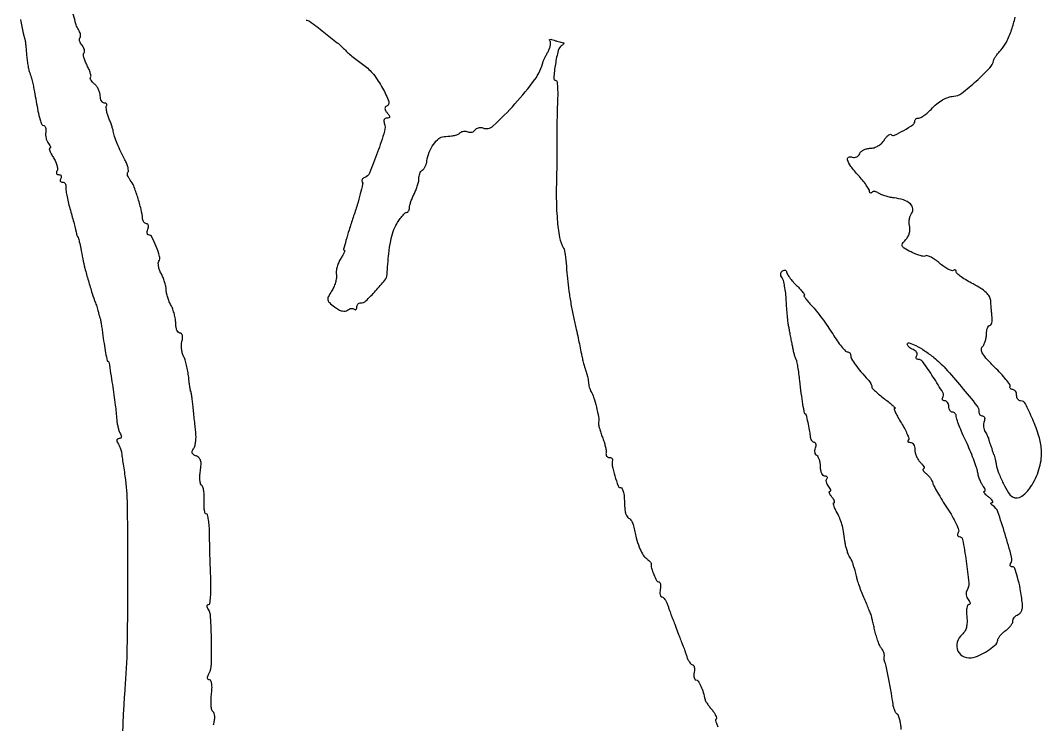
# Model space of a CAD drawing. Extents: x 1 to 365, y 0 to 747.
# Drawn here: x 8.8 to 279.6, y 187.1 to 373.9 of the extents above; entities that cross this region are included whole.
import ezdxf

# ---------------------------------------------------------------- set-up
doc = ezdxf.new("R2010")
doc.units = 0

msp = doc.modelspace()

# ---------------------------------------------------------------- linework, layer by layer
for points in [[(8.853876, 374.115236, -0.008606), (9.584939, 370.5, 0.009693), (9.670723, 370.080475, 0.008568), (9.776015, 369.646875, 0.008637), (9.884334, 369.259452, 0.025753), (9.97652, 369, -0.065487), (10.069109, 368.654871, -0.004213), (10.197085, 367.61875, -0.006099), (10.324513, 366.377068, -0.004502), (10.436392, 365, 0.012574), (10.577789, 363.549997, 0.012035), (10.793478, 362.0875, 0.012058), (11.045902, 360.806824, 0.041641), (11.297214, 360, -0.02781), (11.572805, 359.194328, -0.007876), (11.911368, 357.9125, -0.00791), (12.248646, 356.450001, -0.008287), (12.533924, 355, 0.002536), (13.480497, 349.878466, 0.020552), (14.022166, 347.553848, 0.046277), (14.483293, 346.338047, 0.286416), (15.025016, 346, -0.227139), (15.307385, 345.864748, -0.098121), (15.505457, 345.485937, -0.068917), (15.590116, 344.920238, -0.042854), (15.539941, 344.25, 0.057099), (15.504645, 343.488244, 0.041251), (15.632001, 342.646875, 0.041854), (15.890765, 341.856357, 0.068059), (16.25087, 341.25, -0.030178), (16.587584, 340.76975, -0.069921), (16.763281, 340.367188, -0.153416), (16.754917, 340.110304, -0.318617), (16.599392, 340, 0.466541), (16.459853, 339.833574, 0.049701), (16.616226, 339.278543, 0.034178), (16.991208, 338.486699, 0.017362), (17.563143, 337.543976, -0.035194), (18.131516, 336.527101, -0.042663), (18.510143, 335.502741, -0.047931), (18.665495, 334.613654, -0.159013), (18.527179, 334.043976, 0.083794), (18.364919, 333.645134, 0.16252), (18.39992, 333.306668, 0.181417), (18.624507, 333.08154, 0.107327), (19, 333, -0.101261), (19.378351, 332.922582, -0.177706), (19.608064, 332.70625, -0.167455), (19.651081, 332.381806, -0.088621), (19.5, 332, 0.087051), (19.347511, 331.618117, 0.165916), (19.387477, 331.29375, 0.178935), (19.612485, 331.077634, 0.103144), (19.98482, 331, -0.118874), (20.388029, 330.902764, -0.121103), (20.699375, 330.632812, -0.110717), (20.868437, 330.227212, -0.087179), (20.86866, 329.75, 0.077865), (20.855338, 329.011338, 0.011731), (21.093193, 327.545313, 0.012924), (21.462368, 325.814537, 0.010844), (21.940577, 324, -0.002271), (22.45737, 322.167174, -0.002474), (22.942694, 320.38125, -0.002319), (23.343574, 318.84815, -0.012193), (23.539243, 318, 0.009173), (23.668247, 317.42498, 0.014747), (23.801531, 316.940625, 0.008514), (23.928525, 316.550957, 0.319974), (24, 316.5, -0.344208), (24.142428, 316.388772, -0.004173), (24.434727, 315.17559, -0.007594), (24.807603, 313.450683, -0.00199), (25.352398, 310.673795, 0.01629), (25.914055, 308.189271, 0.006671), (26.830794, 304.854081, 0.006709), (27.845105, 301.516115, 0.014757), (28.729303, 299, -0.009444), (28.964618, 298.352454, -0.007565), (29.194173, 297.646875, -0.007658), (29.386675, 296.98761, -0.019211), (29.501033, 296.5, 0.010608), (29.591838, 296.080475, 0.00934), (29.703966, 295.646875, 0.009425), (29.819788, 295.259572, 0.027779), (29.918969, 295, -0.059293), (30.026625, 294.654514, -0.003853), (30.210736, 293.61875, -0.005567), (30.407398, 292.37706, -0.004121), (30.598232, 291, 0.005515), (30.995327, 288.192177, 0.008312), (31.40891, 285.755749, 0.002644), (31.81338, 283.653312, 0.358088), (32, 283.5, -0.369337), (32.284894, 283.256315, -0.000846), (33.200356, 277.355626, -0.005308), (33.98006, 271.886484, -0.014494), (34.377896, 268, 0.023839), (34.505101, 266.951167, 0.020661), (34.73578, 265.867188, 0.021175), (35.027254, 264.902213, 0.055408), (35.339407, 264.25, -0.061017), (35.569119, 263.755929, -0.145631), (35.578772, 263.355402, -0.202548), (35.37654, 263.097408, -0.127251), (35, 263, 0.126901), (34.622995, 262.90275, 0.203348), (34.421102, 262.645105, 0.145885), (34.431627, 262.244761, 0.060671), (34.662863, 261.75, -0.023361), (34.972757, 261.198164, -0.018299), (35.258041, 260.573438, -0.018649), (35.480844, 259.971467, -0.042428), (35.592424, 259.5, -0.000668), (35.687643, 258.853564, -0.000056), (35.931953, 257.178125, -0.000074), (36.222873, 255.179406, -0.000057), (36.539506, 253, -0.033112), (37.134318, 245.385679, -0.003091), (37.239325, 226.554599, -0.004038), (37.076286, 207.777182, -0.016918), (36.505261, 196.5, 0.007139), (36.236471, 192.674553, 0.003297), (35.990752, 187.692187, 0.003264), (35.80115, 182.450372, 0.004528)], [(60.017721, 187.061788, 0.029663), (60.286668, 188.264536, 0.047047), (60.356926, 189.316966, 0.058956), (60.239187, 190.122468, 0.190844), (59.922296, 190.548024, -0.199755), (59.591131, 191.009063, -0.03311), (59.410593, 192.111044, -0.031926), (59.365263, 193.511206, -0.023385), (59.486787, 195.061508, 0.021088), (59.61952, 196.660527, 0.043703), (59.561083, 197.910907, 0.063087), (59.340146, 198.741229, 0.305158), (58.955634, 199, -0.173661), (58.592157, 199.13017, -0.212376), (58.431934, 199.449951, -0.104046), (58.520465, 199.9937, -0.030673), (58.874464, 200.765434, 0.117758), (59.497106, 203.134971, 0.010304), (59.5091, 209.393597, 0.010019), (59.26632, 215.659115, 0.124337), (58.55392, 217.912756, -0.057442), (58.358355, 218.32944, -0.123626), (58.330888, 218.680622, -0.190693), (58.469664, 218.909628, -0.163721), (58.738259, 219, 0.372943), (59.064944, 219.283036, 0.014687), (59.258805, 220.982812, 0.019769), (59.356179, 223.161963, 0.011892), (59.307876, 225.75, -0.002135), (59.194532, 228.717615, -0.001499), (59.091215, 232.059375, -0.001512), (59.011561, 235.259508, -0.003164), (58.972872, 237.75, 0.014478), (58.896032, 239.762649, 0.023694), (58.701093, 241.457812, 0.020309), (58.435942, 242.749346, 0.344677), (58.115532, 243, -0.321799), (57.816234, 243.214879, -0.040875), (57.613252, 244.031041, -0.035599), (57.509953, 245.164509, -0.021659), (57.541704, 246.509928, 0.024055), (57.567725, 247.893504, 0.031848), (57.450787, 249.14766, 0.033115), (57.226804, 250.136042, 0.184079), (56.901941, 250.560604, -0.196175), (56.596635, 250.979523, -0.038278), (56.43929, 251.91957, -0.035441), (56.417219, 253.114305, -0.026313), (56.555608, 254.427527, 0.025828), (56.730843, 256.075069, 0.083015), (56.608706, 257.167582, 0.126622), (56.182119, 257.897511, 0.106297), (55.429487, 258.388685, -0.057541), (54.746626, 258.745373, -0.153565), (54.409406, 259.171257, -0.17548), (54.400583, 259.673773, -0.079915), (54.713763, 260.261833, 0.093481), (55.053375, 260.943133, 0.032749), (55.282976, 262.017538, 0.031162), (55.386083, 263.260627, 0.031679), (55.332898, 264.5, -0.00032), (55.181093, 265.932414, -0.000148), (54.985595, 267.79375, -0.000147), (54.781361, 269.749359, -0.000204), (54.599777, 271.5, 0.004093), (54.428628, 273.03371, 0.006771), (54.256051, 274.325, 0.001844), (54.088546, 275.432647, 0.369858), (54.009949, 275.5, -0.368584), (53.931385, 275.56702, -0.002067), (53.769629, 276.608181, -0.007174), (53.603408, 277.826047, -0.004339), (53.439808, 279.272531, 0.017942), (53.217782, 280.850051, 0.015982), (52.876397, 282.470271, 0.016254), (52.475375, 283.90735, 0.046724), (52.074467, 284.860858, -0.060524), (51.743228, 285.713611, -0.036954), (51.554198, 286.778255, -0.036599), (51.522657, 287.877684, -0.052873), (51.667972, 288.838327, 0.042392), (51.817194, 289.702213, 0.084208), (51.760658, 290.39259, 0.131595), (51.513676, 290.832671, 0.20211), (51.116631, 291, -0.213052), (50.689559, 291.19063, -0.080337), (50.32801, 291.753687, -0.061125), (50.081865, 292.583415, -0.041597), (50, 293.565741, 0.038724), (49.911466, 294.707168, 0.024283), (49.640842, 296.019422, 0.024329), (49.245995, 297.293229, 0.040291), (48.777336, 298.315741, -0.030348), (48.30318, 299.298249, -0.021763), (47.890193, 300.445874, -0.022084), (47.591935, 301.577281, -0.043373), (47.474209, 302.5, 0.043592), (47.355334, 303.42849, 0.021521), (47.052216, 304.579508, 0.021175), (46.63259, 305.754994, 0.028926), (46.150628, 306.770667, -0.03654), (45.720645, 307.713572, -0.041676), (45.454718, 308.668873, -0.046084), (45.374413, 309.502023, -0.1403), (45.527224, 310.044049, 0.207396), (45.712127, 311.314014, 0.027713), (44.84176, 313.941978, 0.026108), (43.701566, 316.444994, 0.279761), (42.787273, 317, -0.250279), (42.558996, 317.121902, -0.123342), (42.444676, 317.440625, -0.075718), (42.469986, 317.924992, -0.040787), (42.638374, 318.5, 0.054126), (42.790122, 319.074454, 0.097465), (42.768674, 319.559375, 0.145561), (42.583389, 319.877347, 0.19079), (42.273655, 320, -0.127967), (41.906774, 320.095461, -0.091548), (41.578673, 320.367188, -0.081332), (41.338999, 320.772324, -0.072126), (41.22821, 321.25, 0.037845), (40.816801, 323.806557, 0.018074), (39.924076, 327.015295, 0.016251), (38.863434, 330.013708, 0.080228), (37.956417, 331.552515, -0.042464), (37.526555, 332.170382, -0.058851), (37.260659, 332.78993, -0.074212), (37.186286, 333.318897, -0.196713), (37.331149, 333.664482, 0.218008), (37.481252, 334.068034, 0.040965), (37.356462, 334.866233, 0.037104), (37.041423, 335.84587, 0.026418), (36.552089, 336.890316, -0.012372), (35.452829, 339.074757, -0.013828), (34.505333, 341.232149, -0.014542), (33.792085, 343.14392, -0.043294), (33.458111, 344.5, 0.035239), (33.333956, 345.041488, 0.007958), (33.044197, 345.940625, 0.008208), (32.675496, 346.969531, 0.007879), (32.268373, 348, -0.023712), (31.905094, 349.012126, -0.029266), (31.668152, 349.985937, -0.030017), (31.569317, 350.804604, -0.149161), (31.67643, 351.25, 0.124424), (31.759849, 351.535183, 0.183451), (31.677227, 351.779688, 0.147254), (31.431235, 351.944269, 0.074449), (31.059017, 352, -0.172524), (30.654939, 352.143704, -0.09374), (30.311086, 352.551532, -0.074129), (30.078451, 353.15929, -0.054449), (30, 353.877555, 0.068471), (29.888341, 354.689111, 0.044563), (29.552276, 355.575156, 0.044202), (29.059238, 356.39779, 0.062529), (28.475834, 357.020056, -0.032788), (27.92702, 357.53988, -0.052703), (27.54165, 358.055682, -0.07141), (27.360193, 358.49243, -0.26511), (27.435952, 358.769285, 0.242928), (27.54523, 359.111875, 0.028542), (27.360783, 359.918074, 0.029057), (27.008887, 360.912613, 0.019771), (26.5, 362, -0.024609), (26.000009, 363.095866, -0.03486), (25.673978, 364.116686, -0.037512), (25.536296, 364.946297, -0.222273), (25.682383, 365.34905, 0.18689), (25.828901, 365.680807, 0.077631), (25.774921, 366.175963, 0.061858), (25.540668, 366.750585, 0.045549), (25.151177, 367.317843, -0.044684), (24.760812, 367.884277, -0.061034), (24.524154, 368.456446, -0.076725), (24.466293, 368.948211, -0.189565), (24.608811, 369.275478, 0.15683), (24.77474, 369.598703, 0.070969), (24.785063, 370.079927, 0.060025), (24.648886, 370.63601, 0.049563), (24.378256, 371.183469, -0.019426), (24.048239, 371.760785, -0.015475), (23.736462, 372.407019, -0.015746), (23.484811, 373.024358, -0.037526), (23.347747, 373.5, 0.036963), (22.6521, 375.924272, 0.020735)], [(84.562452, 374, -0.161529), (85.490436, 373.692176, -0.003631), (89.278368, 370.825434, -0.008577), (92.850673, 367.98209, -0.030163), (95, 365.980897, 0.024522), (95.802584, 365.216557, 0.008176), (97.048293, 364.176625, 0.008116), (98.467632, 363.068167, 0.009165), (99.866528, 362.05149, -0.075026), (102.42671, 359.618598, -0.038633), (104.86987, 355.920979, -0.036718), (106.499012, 352.399024, -0.421613), (105.915116, 351.152754, 0.158864), (105.589731, 350.905523, 0.176884), (105.490335, 350.525469, 0.108136), (105.653717, 350.015028, 0.041903), (106.080707, 349.402754, -0.021033), (106.622005, 348.691693, -0.165252), (106.735517, 348.298513, -0.325268), (106.554205, 348.072193, -0.066703), (106.015456, 348, 0.125349), (105.589257, 347.891447, 0.150927), (105.301969, 347.596597, 0.129332), (105.204458, 347.151307, 0.081367), (105.313002, 346.626713, -0.167312), (105.386452, 344.520214, -0.012241), (103.530297, 338.941159, -0.010758), (101.400757, 333.404405, -0.218468), (100.120051, 332.206684, 0.07645), (99.723897, 332.003276, 0.109668), (99.463008, 331.709026, 0.1306), (99.377907, 331.371784, 0.136087), (99.473645, 331.042643, -0.198072), (99.571684, 330.444624, -0.006011), (98.960246, 327.952661, -0.011031), (98.125724, 324.991462, -0.007302), (97.043285, 321.628053, 0.005383), (95.964331, 318.319078, 0.009228), (95.145563, 315.534491, 0.003583), (94.523632, 313.199934, 0.490472), (94.678419, 313, -0.478047), (94.796289, 312.853921, -0.043311), (94.637308, 312.339062, -0.031637), (94.287478, 311.613593, -0.016237), (93.76388, 310.75, 0.043294), (93.224789, 309.741684, 0.034207), (92.816716, 308.573438, 0.035255), (92.587899, 307.428109, 0.069081), (92.598327, 306.5, -0.072812), (92.601902, 305.561681, -0.034939), (92.348658, 304.381679, -0.033709), (91.906066, 303.164087, -0.040895), (91.32629, 302.097207, 0.02435), (90.453373, 300.610242, 0.168396), (90.330118, 299.786278, 0.163618), (90.741461, 299.050095, 0.022666), (92.109213, 297.91762, 0.035022), (93.181361, 297.220941, 0.066113), (94.139724, 296.844608, 0.089644), (94.946923, 296.793413, 0.145323), (95.57439, 297.061738, -0.06172), (96.047732, 297.364763, -0.074764), (96.55135, 297.518846, -0.088341), (97.00645, 297.505842, -0.14618), (97.342009, 297.324657, 0.113033), (97.592176, 297.167715, 0.253554), (97.806715, 297.20266, 0.172529), (97.953729, 297.43152, 0.057388), (98, 297.833333, -0.094797), (98.085195, 298.278654, -0.096847), (98.328504, 298.657292, -0.098878), (98.69159, 298.910758, -0.103448), (99.118312, 299, 0.193469), (100.398657, 299.514678, 0.015246), (103.018702, 302.185103, 0.0168), (105.451966, 305.005812, 0.152531), (106.040917, 306.5, -0.00611), (106.511752, 312.028799, -0.023439), (107.007369, 315.445672, -0.037123), (107.669671, 317.884935, -0.048595), (108.645642, 319.977266, -0.017919), (109.386753, 321.135038, -0.024852), (110.137118, 322.112072, -0.023073), (110.812181, 322.835605, -0.195927), (111.215608, 323, 0.156424), (111.515265, 323.096099, 0.09685), (111.771394, 323.367188, 0.079156), (111.945395, 323.772004, 0.060835), (112.006161, 324.25, -0.063054), (112.091082, 324.895194, -0.017846), (112.383786, 325.867188, -0.017682), (112.796188, 326.95115, -0.017839), (113.283041, 328, 0.02304), (113.765003, 329.067234, 0.021072), (114.162762, 330.20625, 0.021603), (114.430845, 331.253362, 0.06199), (114.493422, 332, -0.058847), (114.541747, 332.623469, -0.04987), (114.733715, 333.256197, -0.052173), (115.031776, 333.803771, -0.090299), (115.396168, 334.170032, 0.086161), (115.784434, 334.55393, 0.03916), (116.153399, 335.168235, 0.037258), (116.450097, 335.893922, 0.042), (116.621559, 336.627274, -0.058131), (117.23967, 338.93354, -0.058224), (118.371818, 341.034259, -0.065479), (119.769229, 342.560401, -0.158936), (121.16898, 343.125, 0.006564), (123.162002, 343.287372, 0.036014), (124.225991, 343.46609, 0.066505), (124.925815, 343.738514, 0.070455), (125.514432, 344.181099, -0.112531), (125.870758, 344.405133, -0.061499), (126.377652, 344.515464, -0.056556), (126.948376, 344.503181, -0.05804), (127.496615, 344.362925, 0.08057), (128.041384, 344.249307, 0.077648), (128.601501, 344.311261, 0.081829), (129.090616, 344.534656, 0.106775), (129.430874, 344.888152, -0.112747), (129.777038, 345.239391, -0.081901), (130.283247, 345.456218, -0.076165), (130.868756, 345.508596, -0.076044), (131.443428, 345.383335, 0.287279), (134.198723, 345.922047, 0.020159), (139.970823, 351.781232, 0.026478), (145.262527, 358.263053, 0.099735), (147.451641, 363, -0.051229), (147.557159, 363.301691, -0.005391), (147.88229, 363.975439, -0.006627), (148.289903, 364.770693, -0.005269), (148.750252, 365.618517, 0.038959), (149.148917, 366.487569, 0.048506), (149.373212, 367.347021, 0.056334), (149.406589, 368.075346, 0.168625), (149.214816, 368.527847, -0.188367), (149.127391, 368.758296, -0.377501), (149.248065, 368.89268, -0.092896), (149.668827, 368.863988, -0.023043), (150.331787, 368.659329, 0.009824), (151.082091, 368.405803, 0.010657), (151.821775, 368.18918, 0.010207), (152.462141, 368.030321, 0.050002), (152.831787, 367.984687, -0.266476), (152.963975, 367.904773, -0.280542), (152.957809, 367.753876, -0.079723), (152.732281, 367.510312, -0.024566), (152.322457, 367.220451, 0.193837), (151.426243, 365.968789, 0.019651), (150.688007, 362.311413, 0.017424), (150.229531, 358.663598, 0.441382), (150.835831, 358.001113, -0.379703), (151.089447, 357.776828, -0.012358), (151.230761, 356.312509, -0.018019), (151.29661, 354.456138, -0.01082), (151.247612, 352.251113, 0.003905), (151.15508, 349.685307, 0.002541), (151.086418, 346.720639, 0.002555), (151.048911, 343.827171, 0.004866), (151.053286, 341.5, -0.000919), (151.072717, 339.512153, -0.001163), (151.083024, 337.675, -0.000915), (151.085263, 336.134081, -0.009492), (151.072985, 335.5, 0.00974), (150.92113, 327.452144, 0.019811), (151.175501, 321.13227, 0.02403), (151.788055, 316.368851, 0.087897), (152.831566, 313.521517, -0.080161), (153.065477, 312.912395, -0.01271), (153.296982, 311.649143, -0.013813), (153.492444, 310.132941, -0.011692), (153.617097, 308.521517, 0.012354), (153.859059, 305.446537, 0.009552), (154.269262, 302.110162, 0.009243), (154.825408, 298.662245, 0.009346), (155.506798, 295.25, -0.000531), (156.214464, 292.005132, -0.001342), (156.720426, 289.642659, -0.001681), (157.141208, 287.618218, -0.001473), (157.56756, 285.5, 0.007973), (157.837953, 284.241427, 0.007073), (158.158647, 282.940625, 0.007118), (158.480563, 281.777896, 0.021527), (158.744737, 281, -0.022457), (158.975366, 280.31671, -0.014096), (159.186017, 279.5, -0.014146), (159.348237, 278.682733, -0.024998), (159.428946, 278, 0.029535), (159.51145, 277.3525, 0.021633), (159.675958, 276.646875, 0.021991), (159.890901, 275.990096, 0.044412), (160.127054, 275.5, -0.058373), (160.817923, 273.957827, -0.015376), (161.550415, 271.349868, -0.013797), (162.124292, 268.727861, -0.086614), (162.144887, 267.362468, 0.081844), (162.148362, 266.743305, 0.018864), (162.363271, 265.718236, 0.018996), (162.704586, 264.541793, 0.017542), (163.142359, 263.362468, -0.019326), (163.578391, 262.174873, -0.020161), (163.914604, 260.973663, -0.020321), (164.120069, 259.91648, -0.078474), (164.116532, 259.25, 0.082217), (164.117549, 258.772621, 0.106724), (164.278939, 258.367188, 0.120356), (164.574429, 258.097512, 0.125704), (164.956163, 258, -0.072628), (165.340869, 257.943822, -0.108177), (165.637414, 257.779687, -0.13312), (165.799273, 257.535352, -0.143251), (165.809501, 257.25, 0.113548), (165.776547, 255.79281, 0.019713), (166.443491, 253.101693, 0.013761), (167.296807, 250.436692, 0.318508), (167.912789, 250, -0.28628), (168.402477, 249.694595, -0.06232), (168.74082, 248.710102, -0.036609), (168.961595, 247.064482, -0.01092), (169.058781, 244.530811, 0.046582), (169.146817, 243.730751, 0.045585), (169.381604, 242.95474, 0.04931), (169.718218, 242.313572, 0.10924), (170.112122, 241.930705, -0.071131), (170.523386, 241.587386, -0.041141), (170.914503, 241.0739, -0.040197), (171.228895, 240.482134, -0.053191), (171.410103, 239.899894, 0.013963), (172.140902, 236.682741, 0.028586), (172.925974, 234.21873, 0.036617), (173.769198, 232.422039, 0.096137), (174.686529, 231.341066, -0.01459), (175.237926, 230.872279, -0.020788), (175.696961, 230.422381, -0.017426), (176.038653, 230.032033, -0.201706), (176.094832, 229.841066, 0.095334), (176.18815, 228.649168, 0.02932), (176.769815, 226.933392, 0.023175), (177.505651, 225.336595, 0.280163), (178.059214, 225, -0.251148), (178.344861, 224.846862, -0.092673), (178.5294, 224.4125, -0.063654), (178.58758, 223.766276, -0.038245), (178.5, 223, 0.038245), (178.41242, 222.233724, 0.063654), (178.4706, 221.5875, 0.092673), (178.655139, 221.153138, 0.251148), (178.940786, 221, -0.196184), (179.308013, 220.850144, -0.047597), (179.739171, 220.339062, -0.041701), (180.158001, 219.61145, -0.031103), (180.498847, 218.75, 0.002141), (180.795347, 217.851855, 0.002613), (181.080785, 217.014062, 0.00219), (181.327561, 216.311914, 0.018412), (181.451845, 216, -0.008897), (181.575507, 215.706036, -0.001461), (181.802789, 215.132812, -0.001607), (182.066093, 214.45666, -0.001418), (182.336367, 213.75), (182.638472, 212.953348), (183, 212), (183.361528, 211.046652, 0.008264), (183.663633, 210.25, 0.001418), (183.933907, 209.54334, 0.001607), (184.197211, 208.867188, 0.001461), (184.424493, 208.293964, 0.008897), (184.548155, 208, -0.018412), (184.672439, 207.688086, -0.00219), (184.919215, 206.985938, -0.002613), (185.204653, 206.148145, -0.002141), (185.501153, 205.25, 0.031103), (185.841999, 204.38855, 0.041701), (186.260829, 203.660937, 0.047597), (186.691987, 203.149856, 0.196184), (187.059214, 203, -0.251148), (187.344861, 202.846862, -0.092673), (187.5294, 202.4125, -0.063654), (187.58758, 201.766276, -0.038245), (187.5, 201, 0.038245), (187.41242, 200.233724, 0.063654), (187.4706, 199.5875, 0.092673), (187.655139, 199.153138, 0.251148), (187.940786, 199, -0.259481), (188.513891, 198.681109, -0.03007), (189.238288, 197.339673, -0.032464), (189.905524, 195.619997, -0.029984), (190.365478, 193.78242, 0.088247), (190.513149, 193.391704, 0.014294), (190.950415, 192.703433, 0.01539), (191.519434, 191.915323, 0.012995), (192.167848, 191.116935, -0.028746), (192.766498, 190.330465, -0.043516), (193.183233, 189.578693, -0.052743), (193.3843, 188.959118, -0.253695), (193.28239, 188.615723, 0.248998), (193.169226, 188.246404, 0.038347), (193.378805, 187.481408, 0.035228), (193.792496, 186.54114, 0.023787)], [(242.416801, 185.823503, 0.021403), (242.266899, 187.186916, 0.026551), (242.006607, 188.436304, 0.026528), (241.684604, 189.436267, 0.144704), (241.343394, 189.883262, -0.099342), (241.000498, 190.257769, -0.035437), (240.66902, 190.906333, -0.033483), (240.396769, 191.689147, -0.03365), (240.231992, 192.5, 0.010443), (239.780927, 195.403977, 0.005058), (239.089079, 199.098962, 0.003451), (238.361274, 202.650761, 0.040703), (237.95809, 204, -0.060712), (237.893759, 204.251455, -0.024663), (237.865512, 204.604358, -0.023964), (237.872228, 204.99113, -0.028086), (237.916666, 205.35526, 0.096053), (237.910971, 205.764228, 0.040114), (237.754944, 206.295555, 0.037775), (237.491102, 206.854064, 0.040004), (237.150559, 207.35526, -0.063892), (236.743418, 208.020573, -0.016318), (236.263433, 209.191858, -0.016357), (235.799207, 210.576109, -0.015928), (235.421929, 212, 0.000041), (235.103497, 213.377096, 0.000056), (234.816129, 214.61875, 0.000037), (234.574521, 215.661804, 0.000644), (234.495698, 216, 0.038805), (234.38756, 216.34011, 0.001621), (233.905172, 217.518154, 0.002795), (233.320708, 218.910288, 0.001981), (232.649995, 220.466055, -0.009326), (231.959927, 222.133676, -0.008702), (231.315732, 223.864553, -0.008712), (230.797181, 225.421679, -0.029079), (230.535063, 226.466055, 0.006677), (230.372516, 227.263369, 0.009148), (230.203591, 227.975966, 0.0064), (230.044511, 228.564816, 0.099426), (229.94931, 228.75, -0.068441), (229.863265, 228.894729, -0.018081), (229.76733, 229.146875, -0.018002), (229.67805, 229.444536, -0.017616), (229.609687, 229.75, 0.048985), (229.50022, 230.126655, 0.015149), (229.264011, 230.668605, 0.014991), (228.961588, 231.262052, 0.015946), (228.629952, 231.823974, -0.051632), (228.285346, 232.516232, -0.019434), (227.944555, 233.545113, -0.019008), (227.657709, 234.702329, -0.021945), (227.47545, 235.823974, 0.012412), (227.110167, 238.378646, 0.029157), (226.680076, 240.256554, 0.033279), (226.0741, 241.916761, 0.021552), (225.166724, 243.75, -0.021255), (224.738695, 244.613488, -0.041432), (224.486206, 245.339063, -0.064374), (224.424295, 245.83786, -0.412726), (224.587261, 246, 0.38557), (224.729118, 246.128495, 0.118535), (224.686025, 246.440625, 0.055341), (224.432228, 246.923711, 0.02461), (224, 247.5, -0.027963), (223.573717, 248.07637, -0.064878), (223.339608, 248.559375, -0.144806), (223.329078, 248.867713, -0.341777), (223.5, 249, 0.301415), (223.680843, 249.119912, 0.168576), (223.698909, 249.394215, 0.074889), (223.507117, 249.826304, 0.03138), (223.131121, 250.342009, -0.050768), (222.753708, 250.904134, -0.066538), (222.537806, 251.483088, -0.082297), (222.507446, 251.989854, -0.171918), (222.675343, 252.342009, 0.113033), (222.832285, 252.592176, 0.253554), (222.79734, 252.806715, 0.172529), (222.56848, 252.953729, 0.057388), (222.166667, 253, -0.19818), (221.720946, 253.183888, -0.0858), (221.342708, 253.717039, -0.065758), (221.085823, 254.506667, -0.045832), (221, 255.440983, 0.036041), (220.929434, 256.418688, 0.04038), (220.719079, 257.338546, 0.044295), (220.41161, 258.077984, 0.134458), (220.043674, 258.473008, -0.126981), (219.720854, 258.809536, -0.081026), (219.533742, 259.321649, -0.072258), (219.506898, 259.926665, -0.066719), (219.650663, 260.532025, 0.052339), (219.801339, 261.094297, 0.094775), (219.786272, 261.568782, 0.143662), (219.613867, 261.879843, 0.197335), (219.321275, 262, -0.180522), (218.970199, 262.131024, -0.081892), (218.652139, 262.514063, -0.065274), (218.413243, 263.080372, -0.048479), (218.29695, 263.75, 0.025085), (218.10123, 265.304717, 0.011615), (217.699312, 267.301631, 0.003892), (217.227239, 269.321189, 0.346268), (217, 269.5, -0.362166), (216.75497, 269.704277, -0.003513), (216.326599, 272.142971, -0.00956), (215.89989, 275.01023, -0.0062), (215.511167, 278.339923, 0.007223), (215.284461, 280.24792, 0.00957), (215.019903, 281.976738, 0.007274), (214.751355, 283.407497, 0.088603), (214.546921, 283.92408, -0.061825), (214.337262, 284.381134, -0.010407), (214.065455, 285.306223, -0.011247), (213.791652, 286.413243, -0.00978), (213.553792, 287.584156, 0.001113), (213.318507, 288.854918, 0.000816), (213.05202, 290.263824, 0.000824), (212.795323, 291.59702, 0.001829), (212.594337, 292.61184, -0.020176), (212.41342, 293.741284, -0.005488), (212.219375, 295.539224, -0.005543), (212.044095, 297.585503, -0.005737), (211.916489, 299.61184, 0.015326), (211.755555, 301.568418, 0.018095), (211.480023, 303.405139, 0.017188), (211.14122, 304.924082, 0.099153), (210.783906, 305.660972, -0.074199), (210.502206, 306.175367, -0.111773), (210.436063, 306.680213, -0.124856), (210.593711, 307.124781, -0.107416), (210.951442, 307.469989, -0.06553), (211.352943, 307.650591, -0.137855), (211.691986, 307.656641, -0.191271), (211.914662, 307.492877, -0.140592), (212, 307.195381, 0.141193), (212.145702, 306.689698, 0.019126), (212.774432, 305.769325, 0.020795), (213.626826, 304.713395, 0.016169), (214.636364, 303.636364, -0.0105), (215.606835, 302.624254, -0.020755), (216.32539, 301.774432, -0.023946), (216.765559, 301.147999, -0.591108), (216.684113, 301, 0.580879), (216.597432, 300.848015, 0.02356), (217.02831, 300.192188, 0.020936), (217.731038, 299.305658, 0.010682), (218.682414, 298.25, -0.020864), (219.881308, 296.863964, -0.008842), (221.376311, 294.9125, -0.00873), (222.901265, 292.77, -0.011299), (224.220439, 290.75, 0.012954), (225.417516, 288.930148, 0.018836), (226.573214, 287.395313, 0.014695), (227.590147, 286.218056, 0.210255), (228.085774, 286, -0.107316), (228.434578, 285.924263, -0.099532), (228.731446, 285.709608, -0.095797), (228.930482, 285.388827, -0.091334), (229, 285.011431, 0.135708), (229.245619, 284.123146, 0.020681), (230.264082, 282.571662, 0.020518), (231.719482, 280.709045, 0.012697), (233.571429, 278.638409, -0.031303), (233.976197, 278.150482, -0.033454), (234.307143, 277.626171, -0.035551), (234.526842, 277.140856, -0.114102), (234.571429, 276.791109, 0.213861), (234.703502, 276.393833, 0.015406), (235.532739, 275.544004, 0.019448), (236.629874, 274.566184, 0.01336), (237.94428, 273.541109, -0.00921), (239.217252, 272.565225, -0.018939), (240.169173, 271.746451, -0.024319), (240.75013, 271.152037, -0.646668), (240.681735, 271, 0.513793), (240.534769, 270.794814, 0.023708), (240.903913, 269.857271, 0.022922), (241.538607, 268.602627, 0.012232), (242.430649, 267.10986, -0.017151), (243.327507, 265.574943, -0.026315), (243.985867, 264.183302, -0.024206), (244.387507, 263.050986, -0.276182), (244.276526, 262.60986, 0.12865), (244.141161, 262.378564, 0.258957), (244.188521, 262.179146, 0.15685), (244.427404, 262.042474, 0.052175), (244.833333, 262, -0.162101), (245.278349, 261.851832, -0.096281), (245.657292, 261.433482, -0.077653), (245.913286, 260.809017, -0.05858), (246, 260.071429, 0.066533), (246.114007, 259.218448, 0.039086), (246.461607, 258.247768, 0.038394), (246.969873, 257.314634, 0.052522), (247.571429, 256.571429, -0.025712), (248.118334, 255.965183, -0.061329), (248.439955, 255.452265, -0.14492), (248.489965, 255.120759, -0.363326), (248.321429, 254.968197, 0.31983), (248.156179, 254.840528, 0.200118), (248.18192, 254.586828, 0.071468), (248.4789, 254.186973, 0.026439), (249, 253.71458, -0.03725), (249.593282, 253.152936, -0.031176), (250.135838, 252.476474, -0.032308), (250.554528, 251.792134, -0.070977), (250.760298, 251.215489, 0.073376), (251.037459, 250.450337, 0.007142), (251.998262, 248.72578, 0.008933), (253.215838, 246.696626, 0.006954), (254.609118, 244.533508, -0.016371), (255.936092, 242.385527, -0.023825), (256.950271, 240.403767, -0.021054), (257.613767, 238.758215, -0.227492), (257.539803, 238.064402, 0.061945), (257.352885, 237.656668, 0.131803), (257.337733, 237.312668, 0.191608), (257.490737, 237.087435, 0.149975), (257.775678, 237, -0.36233), (258.673823, 236.250791, -0.008631), (259.624615, 230.471859, -0.011815), (260.324708, 224.770206, -0.164491), (259.863873, 222.779741, 0.100136), (259.657089, 222.22016, 0.070164), (259.647476, 221.546258, 0.067082), (259.828574, 220.864934, 0.074881), (260.179647, 220.283538, -0.041286), (260.524477, 219.790371, -0.104442), (260.661242, 219.377039, -0.213855), (260.576714, 219.113114, -0.213008), (260.323245, 219, 0.306175), (259.994099, 218.777599, 0.055476), (259.785695, 218.028982, 0.043191), (259.706182, 216.961418, 0.026064), (259.787511, 215.694408, -0.035689), (259.85567, 214.176388, -0.056981), (259.674261, 212.892053, -0.067879), (259.248182, 211.854641, -0.088433), (258.58671, 211.071963, 0.15417), (257.243499, 208.986211, 0.179416), (257.451699, 206.648927, 0.18758), (259.112219, 205.083126, 0.16536), (261.5, 204.945814, 0.048696), (263.652504, 205.77482, 0.037081), (265.821995, 207.072535, 0.034923), (267.547996, 208.476913, 0.20739), (268, 209.519788, -0.132193), (268.133667, 210.016527, -0.038243), (268.5875, 210.676811, -0.035562), (269.234564, 211.371783, -0.031376), (270, 212, 0.035258), (270.765334, 212.638131, 0.038057), (271.4125, 213.362421, 0.04118), (271.862956, 214.063913, 0.12274), (272, 214.61377, -0.106628), (272.105438, 215.102568, -0.066541), (272.416775, 215.601605, -0.062203), (272.876359, 216.034821, -0.066402), (273.418809, 216.330471, 0.130678), (273.946578, 216.712284, 0.077225), (274.342499, 217.387271, 0.067304), (274.555827, 218.251769, 0.058115), (274.547805, 219.187459, 0.012641), (273.954315, 223.115598, 0.023753), (273.245464, 226.245346, 0.022083), (272.501052, 228.534635, 0.312695), (271.829692, 229, -0.102706), (271.509555, 229.066461, -0.178656), (271.315881, 229.251637, -0.166273), (271.281046, 229.529518, -0.08741), (271.411397, 229.856638, 0.206247), (271.664724, 231.570065, 0.00861), (269.936689, 237.642893, 0.009566), (268.004485, 243.601448, 0.169738), (266.769395, 245.163683, -0.035547), (266.344412, 245.47787, -0.140195), (266.166635, 245.746543, -0.335707), (266.231653, 245.929301, -0.134336), (266.5, 246.016491, 0.338102), (266.688047, 246.174609, 0.196301), (266.636043, 246.481049, 0.067265), (266.237813, 246.963455, 0.024706), (265.55887, 247.531803, -0.018874), (264.867836, 248.096704, -0.048246), (264.426935, 248.568717, -0.136503), (264.308394, 248.862444, -0.447487), (264.431315, 249, 0.253537), (264.642534, 249.114461, 0.194917), (264.693591, 249.376312, 0.089162), (264.533474, 249.788773, 0.036161), (264.181703, 250.281061, -0.055925), (263.740347, 250.95326, -0.023089), (263.29274, 251.947319, -0.022497), (262.906449, 253.068026, -0.026896), (262.64843, 254.154492, 0.036063), (262.300893, 255.507201, 0.009741), (261.555863, 257.593065, 0.00981), (260.614846, 259.93438, 0.010025), (259.589172, 262.219923, -0.00752), (258.59757, 264.400229, -0.009828), (257.760569, 266.424115, -0.007693), (257.123205, 268.132424, -0.085637), (257, 268.846491, 0.085388), (256.924223, 269.286978, 0.09365), (256.70625, 269.661157, 0.100374), (256.381452, 269.911408, 0.114599), (256, 270, -0.148195), (255.618646, 270.115568, -0.098894), (255.29375, 270.440625, -0.082425), (255.074694, 270.926543, -0.064853), (255, 271.5, 0.06887), (254.920655, 272.073318, 0.085131), (254.688914, 272.559375, 0.099915), (254.344827, 272.884374, 0.140337), (253.940983, 273, -0.08977), (253.577377, 273.065812, -0.168541), (253.35013, 273.254157, -0.176796), (253.294649, 273.53534, -0.099933), (253.416699, 273.865217, 0.277254), (253.433384, 275.183785, 0.011721), (250.881305, 279.330407, 0.012352), (248.140684, 283.337636, 0.241074), (246.846747, 284, -0.125022), (246.529729, 284.080527, -0.188582), (246.3482, 284.295825, -0.148794), (246.337668, 284.621785, -0.072741), (246.504365, 285.007063, 0.148943), (246.617935, 285.437686, 0.123594), (246.484691, 285.894529, 0.099723), (246.114498, 286.309425, 0.069381), (245.563382, 286.614052, -0.043336), (244.965217, 286.905233, -0.050666), (244.459243, 287.282651, -0.058065), (244.111521, 287.685028, -0.150282), (244, 288.047686, -0.509348), (244.487668, 288.402206, -0.038404), (246.263233, 287.671587, -0.03149), (248.587013, 286.309736, -0.021886), (251.033865, 284.5, -0.037445), (254.114831, 281.5983, -0.011427), (258.328667, 276.770955, -0.005826), (262.456882, 271.698602, -0.169466), (263, 270.142187, 0.083446), (263.07331, 269.705981, 0.09285), (263.284531, 269.335517, 0.100558), (263.599156, 269.087786, 0.117172), (263.968615, 269, -0.17784), (264.290839, 268.881649, -0.148766), (264.489014, 268.573442, -0.103046), (264.522273, 268.103818, -0.058), (264.380002, 267.547887, 0.068216), (264.227365, 266.89654, 0.047641), (264.228304, 266.141078, 0.047736), (264.371959, 265.401513, 0.06962), (264.646074, 264.797887, -0.016246), (264.97154, 264.245952, -0.015128), (265.268747, 263.660942, -0.015308), (265.501083, 263.125195, -0.048445), (265.609687, 262.75, 0.016919), (265.681665, 262.426269, 0.012512), (265.782221, 262.073437, 0.012677), (265.894128, 261.744589, 0.027578), (266, 261.5, -0.026436), (266.113091, 261.240359, -0.009044), (266.25, 260.853125, -0.008962), (266.385949, 260.419524, -0.010232), (266.5, 260, 0.011706), (266.610334, 259.59882, 0.013318), (266.73511, 259.220312, 0.012552), (266.857174, 258.90576, 0.069558), (266.94931, 258.75, -0.103033), (267.045184, 258.560186, -0.005406), (267.215663, 257.896861, -0.008346), (267.397874, 257.09729, -0.005958), (267.57616, 256.196762, 0.04677), (268.230511, 253.89529, 0.023486), (269.456808, 251.130305, 0.020593), (270.841991, 248.628069, 0.118159), (271.902646, 247.560168, 0.314364), (274.377857, 247.697905, 0.08959), (277.080988, 250.73466, 0.069759), (279.102437, 255.393967, 0.085174), (279.576696, 260.115257, 0.058556), (278.91351, 263.624093, 0.025258), (277.25996, 268.094458, 0.017365), (275.314851, 272.231315, 0.281218), (274.05623, 273, -0.140692), (273.653449, 273.115625, -0.099877), (273.310268, 273.440625, -0.085009), (273.079125, 273.926676, -0.06868), (273, 274.5, 0.064853), (272.925306, 275.073457, 0.082425), (272.70625, 275.559375, 0.098894), (272.381354, 275.884432, 0.148195), (272, 276, -0.088983), (271.637331, 276.065058, -0.12445), (271.367188, 276.250914, -0.136035), (271.232902, 276.528807, -0.116638), (271.25, 276.854175, 0.231306), (271.160652, 277.375022, 0.013267), (270.148144, 278.704042, 0.018028), (268.797422, 280.264039, 0.012081), (267.147937, 281.952113, -0.013304), (265.128041, 284.02941, -0.049675), (264.033129, 285.483189, -0.098293), (263.648865, 286.534939, -0.239353), (263.897937, 287.297937, 0.080445), (264.320878, 287.884327, 0.037777), (264.676269, 288.751894, 0.036169), (264.918729, 289.738546, 0.042189), (265, 290.7, -0.035724), (265.063018, 291.580891, -0.054128), (265.253643, 292.324375, -0.070791), (265.532455, 292.83415, -0.236508), (265.863464, 293, 0.249841), (266.176302, 293.166726, 0.080033), (266.404007, 293.660937, 0.05792), (266.518605, 294.38806, 0.036277), (266.491087, 295.25, -0.003229), (266.391476, 296.263398, -0.002006), (266.287035, 297.453817, -0.002012), (266.193411, 298.629355, -0.003636), (266.127623, 299.592782, 0.122747), (265.792081, 300.657926, 0.065176), (264.917367, 301.740448, 0.048262), (263.500803, 302.850234, 0.023272), (261.5, 304, -0.014798), (259.775947, 304.952247, -0.021581), (258.321875, 305.899473, -0.018043), (257.219325, 306.749207, -0.22312), (257, 307.216235, 0.102239), (256.937016, 307.521036, 0.178354), (256.761365, 307.705646, 0.166655), (256.497828, 307.739293, 0.087797), (256.187625, 307.615959, -0.229332), (255.703398, 307.56605, -0.034559), (254.786085, 307.972676, -0.032941), (253.695832, 308.644422, -0.022952), (252.557207, 309.535356, 0.02374), (251.416565, 310.424976, 0.033866), (250.320151, 311.092982, 0.035987), (249.396058, 311.491938, 0.226032), (248.89895, 311.437547, -0.176176), (248.388257, 311.331469, -0.030538), (247.406814, 311.535559, -0.029952), (246.232235, 311.932599, -0.022853), (244.999213, 312.500407, -0.013465), (243.200245, 313.49297, -0.154361), (242.665421, 314.086538, -0.266487), (242.724362, 314.713148, -0.042712), (243.547492, 315.69035, 0.067423), (244.142178, 316.471393, 0.0578), (244.545498, 317.423629, 0.05885), (244.714774, 318.424098, 0.076605), (244.619498, 319.34704, -0.056287), (244.492769, 320.225204, -0.046678), (244.55172, 321.168351, -0.048621), (244.775103, 322.032804, -0.08588), (245.141158, 322.670085, 0.21349), (245.502145, 323.964055, 0.174072), (244.814681, 325.242747, 0.102551), (243.036326, 326.280949, 0.052261), (240.5, 326.847075, -0.022562), (239.271386, 327.045722, -0.022283), (238.060472, 327.354883, -0.022812), (237.02744, 327.720475, -0.075241), (236.407991, 328.088399, 0.062999), (235.94137, 328.381161, 0.075217), (235.443474, 328.526678, 0.08815), (234.99221, 328.507871, 0.142937), (234.657991, 328.324657, -0.080334), (234.406317, 328.14305, -0.222185), (234.193285, 328.137194, -0.216721), (234.048445, 328.297689, -0.076984), (234, 328.610472, 0.140185), (233.846054, 329.148763, 0.01499), (233.11875, 330.24188, 0.017528), (232.148934, 331.512011, 0.013244), (231, 332.838857, -0.022256), (229.028467, 335.200351, -0.083833), (228.134659, 336.901121, -0.368396), (228.428017, 337.616114, -0.213644), (229.417241, 337.670131, 0.100452), (230.000207, 337.572355, 0.098266), (230.580134, 337.708117, 0.097606), (231.067297, 338.056244, 0.097642), (231.385856, 338.563142, -0.119664), (231.765774, 339.113018, -0.065073), (232.448198, 339.577923, -0.059024), (233.310995, 339.893025, -0.058127), (234.228068, 340, 0.078986), (235.201347, 340.154716, 0.05309), (236.230737, 340.616105, 0.05231), (237.158003, 341.294998, 0.069122), (237.828741, 342.097379, -0.030329), (238.372043, 342.860196, -0.052434), (238.921551, 343.410913, -0.075793), (239.39493, 343.688545, -0.299646), (239.709604, 343.623729, 0.314694), (240.625294, 343.461229, 0.021178), (243.116431, 344.747018, 0.022232), (245.494982, 346.249164, 0.245526), (246, 347.215608, -0.132594), (246.080744, 347.514733, -0.100553), (246.307776, 347.769585, -0.087777), (246.647389, 347.941042, -0.073236), (247.047749, 348, 0.129703), (247.589274, 348.142878, 0.026243), (248.434633, 348.682825, 0.026067), (249.377759, 349.434637, 0.021823), (250.297749, 350.324512, -0.029418), (251.833056, 351.7651, -0.042705), (253.355956, 352.828128, -0.048879), (254.852044, 353.50769, -0.066097), (256.307232, 353.797646, 0.149302), (258.44064, 354.60333, 0.018483), (262.302564, 357.819846, 0.017945), (265.922331, 361.311038, 0.16176), (266.860743, 363.269429, -0.105878), (267.006114, 363.684238, -0.017121), (267.479186, 364.40271, -0.01824), (268.10568, 365.221707, -0.015137), (268.829099, 366.046934, 0.073531), (270.298566, 368.180047, 0.030167), (271.657996, 371.430569, 0.029444), (272.600287, 374.745821, 0.097896)]]:
    msp.add_lwpolyline(points, format="xyb")

doc.saveas('drawing.dxf')
